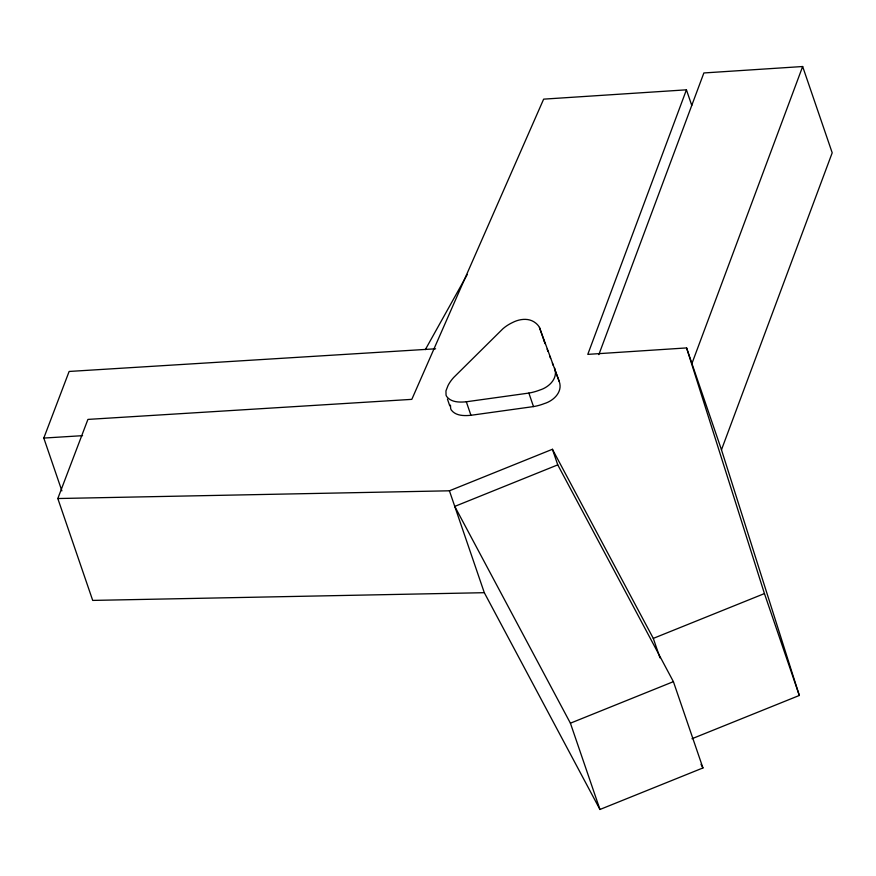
<?xml version="1.0" encoding="UTF-8"?>
<svg xmlns="http://www.w3.org/2000/svg" width="876" height="876" viewBox="0 0 876 876"><rect width="100%" height="100%" fill="white"/><g stroke="black" fill="none" stroke-linecap="round" stroke-linejoin="round"><path stroke-width="1.31" d="M450.45 405.128L450.669 408.588A18.954 10.895 -18.9 0 0 451.403 410.154C455.892 415.99 464.28 415.947 470.938 415.29L533.495 406.584A31.733 18.243 -18.9 0 0 538.729 405.435A32.73 18.823 -18.9 0 0 544.335 403.584C553.512 400.847 562.896 392.01 559.304 381.651L539.452 327.427A35.544 20.433 -18.9 0 0 537.492 324.733A38.248 21.999 -18.9 0 0 535.619 323.003C529.071 317.638 519.742 318.831 512.679 322.456A28.339 16.294 -18.9 0 0 502.912 328.763L453.637 377.534A47.107 27.09 -18.9 0 0 448.03 385.539L445.95 390.882L446.048 395.076A18.954 10.895 -18.9 0 0 446.782 396.642C451.271 402.467 459.648 402.423 466.317 401.777L528.874 393.072A31.733 18.243 -18.9 0 0 534.108 391.911A32.73 18.823 -18.9 0 0 539.704 390.072C548.88 387.334 558.275 378.498 554.683 368.128M57.816 498.532L449.421 490.801L552.428 449.279L557.76 464.871L673.403 681.659L702.946 767.945L599.95 809.479L484.308 592.691L92.703 600.41L57.816 498.532L87.918 419.407L411.819 399.357L543.646 99.141L686.434 89.823L587.785 354.375L686.587 347.925L721.474 449.804L799.317 695.467L691.974 738.742M598.845 354.627L703.866 72.96L802.657 66.521L832.2 152.807L721.474 449.804M691.93 363.518L802.657 66.521M61.878 490.867L43.8 438.066L69.127 371.457L435.613 348.79M425.331 349.623L467.291 274.451M557.76 464.871L454.764 506.405L570.407 723.193L599.95 809.479M552.428 449.279L653.299 638.385L764.441 593.578L686.587 347.925M570.407 723.193L673.403 681.659M43.8 438.066L82.563 435.668M701.019 764.343L702.946 767.945M539.452 327.427L544.16 341.158M544.401 341.804L545.135 343.775M547.117 349.075L547.993 351.407M549.734 356.061L550.599 358.383M552.34 363.036L553.216 365.369M554.957 370.011L559.304 381.651M686.434 89.823L691.766 105.416M764.441 593.578L799.317 695.467M653.299 638.385L659.967 657.843M528.874 393.072L533.495 406.584M466.317 401.777L470.938 415.29M447.439 399.084L449.749 405.84M449.421 490.801L484.308 592.691M543.558 340.063A35.544 20.433 -18.9 0 1 544.084 340.939"/></g></svg>
